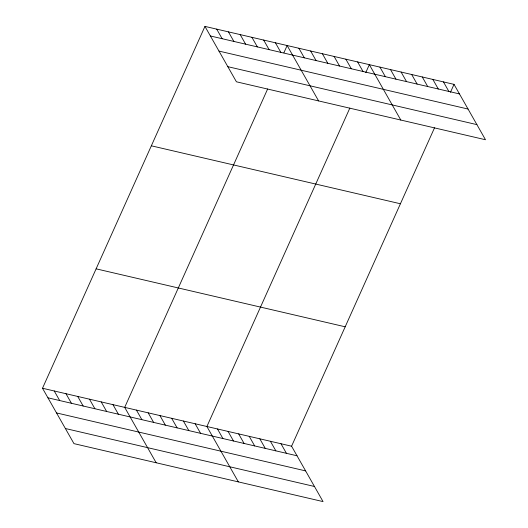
<?xml version="1.0" encoding="UTF-8"?>
<svg xmlns="http://www.w3.org/2000/svg" width="528" height="528" viewBox="0 0 528 528"><rect width="100%" height="100%" fill="white"/><g stroke="black" fill="none" stroke-linecap="round" stroke-linejoin="round"><path stroke-width="0.79" d="M42.504 388.252L291.581 446.206L323.05 501.6L73.973 443.639L42.504 388.252L204.95 26.4L454.027 84.361L485.496 139.748L236.419 81.794L204.95 26.4M267.656 88.948L124.7 407.378L156.169 462.766M283.899 52.76L287.146 45.527L318.615 100.921M349.846 108.075L206.897 426.505L238.359 481.892M365.765 72.613L369.343 64.654L400.811 120.047M291.581 446.206L434.531 127.783M450.457 92.321L454.027 84.361M210.388 35.97L459.466 93.925M218.981 51.091L468.052 109.045M227.832 66.673L476.903 124.628M151.345 145.807L400.422 203.768M96.116 268.838L345.187 326.799M47.942 397.815L297.013 455.776M56.529 412.936L305.606 470.897M65.38 428.518L314.457 486.479M443.441 81.893L448.879 91.463M432.854 79.431L438.293 89.001M422.268 76.969L427.706 86.539M411.682 74.507L417.12 84.071M401.102 72.046L406.534 81.609M390.515 69.577L395.947 79.147M379.929 67.115L385.361 76.685M357.601 61.921L363.033 71.491M345.86 59.189L351.292 68.759M334.118 56.456L339.55 66.026M322.377 53.724L327.809 63.294M310.629 50.992L316.067 60.562M298.888 48.259L304.326 57.829M275.405 42.794L280.843 52.364M263.663 40.062L269.102 49.632M251.922 37.33L257.354 46.9M240.181 34.597L245.612 44.167M228.439 31.865L233.871 41.435M216.698 29.132L222.13 38.702M280.995 443.744L286.427 453.314M270.409 441.283L275.847 450.846M259.822 438.821L265.261 448.384M249.236 436.352L254.674 445.922M238.649 433.891L244.088 443.461M228.063 431.429L233.501 440.999M217.483 428.967L222.915 438.53M195.155 423.773L200.587 433.336M183.407 421.04L188.846 430.604M171.666 418.308L177.104 427.871M159.925 415.576L165.363 425.139M148.183 412.843L153.622 422.407M136.442 410.111L141.88 419.674M112.959 404.646L118.391 414.209M101.218 401.914L106.649 411.477M89.476 399.181L94.908 408.745M77.735 396.449L83.167 406.012M65.987 393.716L71.425 403.28M54.245 390.984L59.684 400.547"/></g></svg>
